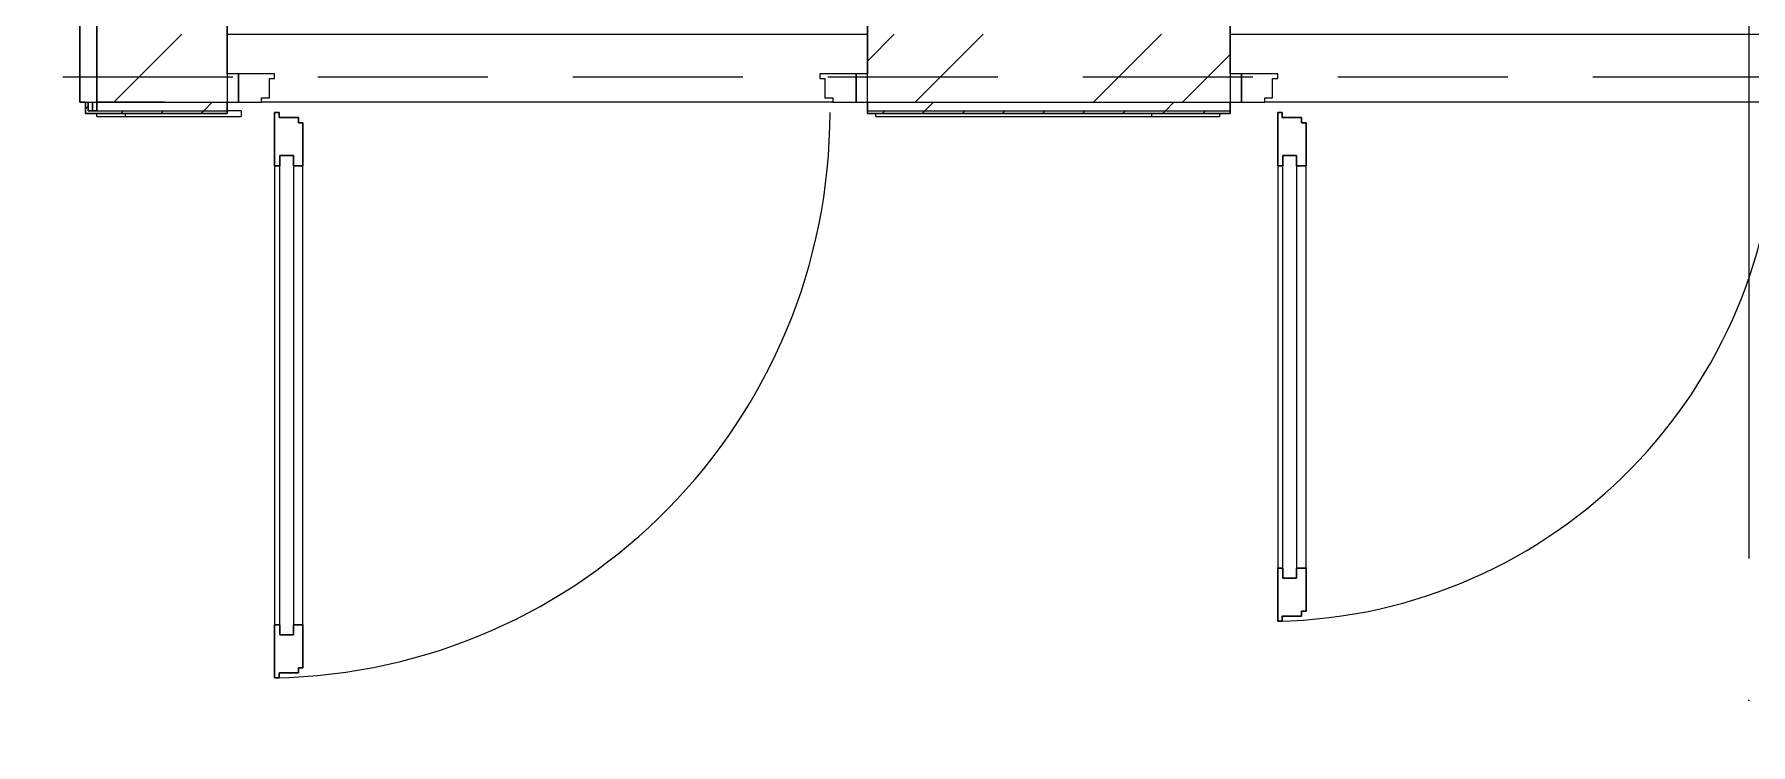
# Model space of a CAD drawing. Header units: millimetres. Extents: x -21010 to 105841, y -18351 to 135084.
# Drawn here: x 1237 to 4265, y 3746 to 5000 of the extents above; entities that cross this region are included whole.
import ezdxf

# ---------------------------------------------------------------- set-up
doc = ezdxf.new("R2010")
doc.units = ezdxf.units.MM
doc.linetypes.add('ADSK_Линия сетки', pattern=[2500, 2000, -250, 0, -250])
doc.linetypes.add('ADSK_Сверху', pattern=[450, 300, -150])
for name, color, linetype, lineweight in [('Двери', 7, 'Continuous', 9), ('Линии', 7, 'Continuous', 9), ('Ограждение', 7, 'Continuous', 9), ('Оси', 7, 'Continuous', 9), ('Стены наружные', 7, 'Continuous', 18), ('Стены штриховка', 7, 'Continuous', 13)]:
    doc.layers.add(name, color=color, linetype=linetype, lineweight=lineweight)
doc.layers.add('Двери открывание', color=7, linetype='Continuous', lineweight=9, true_color=0xc0c0c0)

# ---------------------------------------------------------------- blocks, each defined once
blk = doc.blocks.new('1 этаж 21082025')
at = {"layer": 'Двери'}
for p, q in [((7315, -38545), (7315, -38595)), ((7335, -38545), (7315, -38545)), ((7335, -38595), (7335, -38545)), ((7399, -38545), (7335, -38545)), ((7335, -38545), (7335, -38595)), ((7399, -38553), (7399, -38545)), ((8425, -38545), (8361, -38545)), ((8361, -38545), (8361, -38553)), ((8445, -38545), (8425, -38545)), ((8425, -38545), (8425, -38595)), ((8425, -38595), (8425, -38545)), ((8445, -38595), (8445, -38545)), ((9085, -38545), (9085, -38595)), ((9105, -38545), (9085, -38545)), ((9105, -38595), (9105, -38545)), ((9169, -38545), (9105, -38545)), ((9105, -38545), (9105, -38595)), ((9169, -38553), (9169, -38545)), ((7390, -38587), (7390, -38553)), ((7390, -38553), (7399, -38553)), ((8361, -38553), (8370, -38553)), ((8370, -38553), (8370, -38587)), ((9160, -38587), (9160, -38553)), ((9160, -38553), (9169, -38553)), ((7315, -38595), (7335, -38595)), ((7335, -38595), (7376, -38595)), ((7376, -38595), (7376, -38587)), ((7376, -38587), (7390, -38587)), ((8370, -38587), (8384, -38587)), ((8384, -38587), (8384, -38595)), ((8384, -38595), (8425, -38595)), ((8425, -38595), (8445, -38595)), ((9085, -38595), (9105, -38595)), ((9105, -38595), (9146, -38595)), ((9146, -38595), (9146, -38587)), ((9146, -38587), (9160, -38587)), ((7408, -38689), (7432, -38689)), ((7408, -39535), (7408, -38689)), ((7432, -38689), (7432, -39535)), ((9178, -38689), (9202, -38689)), ((9178, -39435), (9178, -38689)), ((9202, -38689), (9202, -39435)), ((7399, -38707), (7399, -39517)), ((7449, -39517), (7449, -38707)), ((9169, -38707), (9169, -39417)), ((9219, -39417), (9219, -38707)), ((9202, -39435), (9178, -39435)), ((7432, -39535), (7408, -39535))]:
    blk.add_line(p, q, dxfattribs=at)
at = {"layer": 'Двери', "lineweight": 30}
for p, q in [((7407, -38613), (7399, -38613)), ((7399, -38613), (7399, -38707)), ((7407, -38622), (7407, -38613)), ((9177, -38613), (9169, -38613)), ((9169, -38613), (9169, -38707)), ((9177, -38622), (9177, -38613)), ((7441, -38622), (7407, -38622)), ((7441, -38631), (7441, -38622)), ((7449, -38631), (7441, -38631)), ((7449, -38707), (7449, -38631)), ((9211, -38622), (9177, -38622)), ((9211, -38631), (9211, -38622)), ((9219, -38631), (9211, -38631)), ((9219, -38707), (9219, -38631)), ((7408, -38689), (7408, -38707)), ((7432, -38689), (7408, -38689)), ((7432, -38707), (7432, -38689)), ((9178, -38689), (9178, -38707)), ((9202, -38689), (9178, -38689)), ((9202, -38707), (9202, -38689)), ((7408, -38707), (7399, -38707)), ((7449, -38707), (7432, -38707)), ((9178, -38707), (9169, -38707)), ((9219, -38707), (9202, -38707)), ((9169, -39417), (9169, -39511)), ((9178, -39417), (9169, -39417)), ((9178, -39435), (9178, -39417)), ((9202, -39417), (9202, -39435)), ((9219, -39417), (9202, -39417)), ((9219, -39493), (9219, -39417)), ((9202, -39435), (9178, -39435)), ((7399, -39517), (7399, -39611)), ((7408, -39517), (7399, -39517)), ((7408, -39535), (7408, -39517)), ((7432, -39517), (7432, -39535)), ((7449, -39517), (7432, -39517)), ((7449, -39593), (7449, -39517)), ((9169, -39511), (9177, -39511)), ((9177, -39511), (9177, -39502)), ((9177, -39502), (9211, -39502)), ((9211, -39502), (9211, -39493)), ((9211, -39493), (9219, -39493)), ((7432, -39535), (7408, -39535)), ((7399, -39611), (7407, -39611)), ((7407, -39611), (7407, -39602)), ((7407, -39602), (7441, -39602)), ((7441, -39602), (7441, -39593)), ((7441, -39593), (7449, -39593))]:
    blk.add_line(p, q, dxfattribs=at)
at = {"layer": 'Двери открывание'}
for centre, radius, start in [((7381, -38613), 998, 271.0334), ((9151, -38613), 898, 271.1485)]:
    blk.add_arc(centre, radius, start, 0, dxfattribs=at)
at = {"layer": 'Линии', "linetype": 'ADSK_Сверху'}
blk.add_line((-625, -38550), (10205, -38550), dxfattribs=at)
at = {"layer": 'Ограждение'}
for p, q in [((7340, -38610), (7315, -38610)), ((7340, -38610), (7340, -38620)), ((7085, -38620), (7085, -38615)), ((7085, -38620), (7340, -38620)), ((8460, -38620), (8460, -38614.9)), ((8460, -38620), (9066, -38620)), ((9066, -38615), (9066, -38620))]:
    blk.add_line(p, q, dxfattribs=at)
at = {"layer": 'Ограждение', "linetype": 'Continuous'}
for p, q in [((7136, -38620), (7136, -38615)), ((8947, -38620), (8947, -38615))]:
    blk.add_line(p, q, dxfattribs=at)
at = {"layer": 'Оси', "linetype": 'ADSK_Линия сетки'}
blk.add_line((10000, -29900), (10000, -60626.1), dxfattribs=at)
at = {"layer": 'Стены наружные', "lineweight": 30}
for p, q in [((7085, -38595), (7085, -32375)), ((9085, -38545), (9085, -36610)), ((7055, -37395), (7055, -38595)), ((8445, -38050), (8445, -38545)), ((7315, -38545), (7315, -38445)), ((7055, -38595), (7065, -38595)), ((7065, -38595), (7065, -38615)), ((7070, -38595), (7070, -38610)), ((7085, -38610), (7070, -38610)), ((7077.5, -38595), (7077.5, -38610)), ((7085, -38595), (7085, -38610)), ((7085, -38595), (7205, -38595)), ((7315, -38615), (7315, -38595)), ((8445, -38595), (8445, -38615)), ((9085, -38615), (9085, -38595)), ((7065, -38615), (7315, -38615)), ((8445, -38615), (9085, -38615))]:
    blk.add_line(p, q, dxfattribs=at)
at = {"layer": 'Стены наружные', "linetype": 'Continuous', "lineweight": 9}
for p, q in [((7205, -38505), (7235, -38475)), ((8445, -38522.2), (8492.2, -38475)), ((8529.4, -38595), (8649.4, -38475)), ((8843.7, -38595), (8963.7, -38475)), ((7115, -38595), (7205, -38505)), ((9000.8, -38595), (9085, -38510.8)), ((7065, -38606.6), (7070, -38601.6)), ((7127.3, -38615), (7132.3, -38610)), ((7198, -38615), (7203, -38610)), ((7268.8, -38615), (7273.8, -38610)), ((7273.8, -38610), (7288.8, -38595)), ((8470.8, -38615), (8475.8, -38610)), ((8541.5, -38615), (8546.5, -38610)), ((8546.5, -38610), (8561.5, -38595)), ((8612.3, -38615), (8617.3, -38610)), ((8683, -38615), (8688, -38610)), ((8753.7, -38615), (8758.7, -38610)), ((8824.4, -38615), (8829.4, -38610)), ((8895.1, -38615), (8900.1, -38610)), ((8965.8, -38615), (8970.8, -38610)), ((8970.8, -38610), (8985.8, -38595)), ((9036.5, -38615), (9041.5, -38610))]:
    blk.add_line(p, q, dxfattribs=at)
at = {"layer": 'Стены наружные'}
for p, q in [((7315, -38475), (8445, -38475)), ((9085, -38475), (10115, -38475)), ((8384, -38595), (7376, -38595)), ((10054, -38595), (9146, -38595))]:
    blk.add_line(p, q, dxfattribs=at)
at = {"layer": 'Стены штриховка'}
for p, q in [((7065, -38595), (7085, -38595)), ((7085, -38610), (7315, -38610)), ((7205, -38595), (7315, -38595)), ((8445, -38595), (9085, -38595)), ((8445, -38610), (9085, -38610))]:
    blk.add_line(p, q, dxfattribs=at)

msp = doc.modelspace()

# ---------------------------------------------------------------- block references
msp.add_blockref('1 этаж 21082025', (-5738, 43475))

doc.saveas('drawing.dxf')
